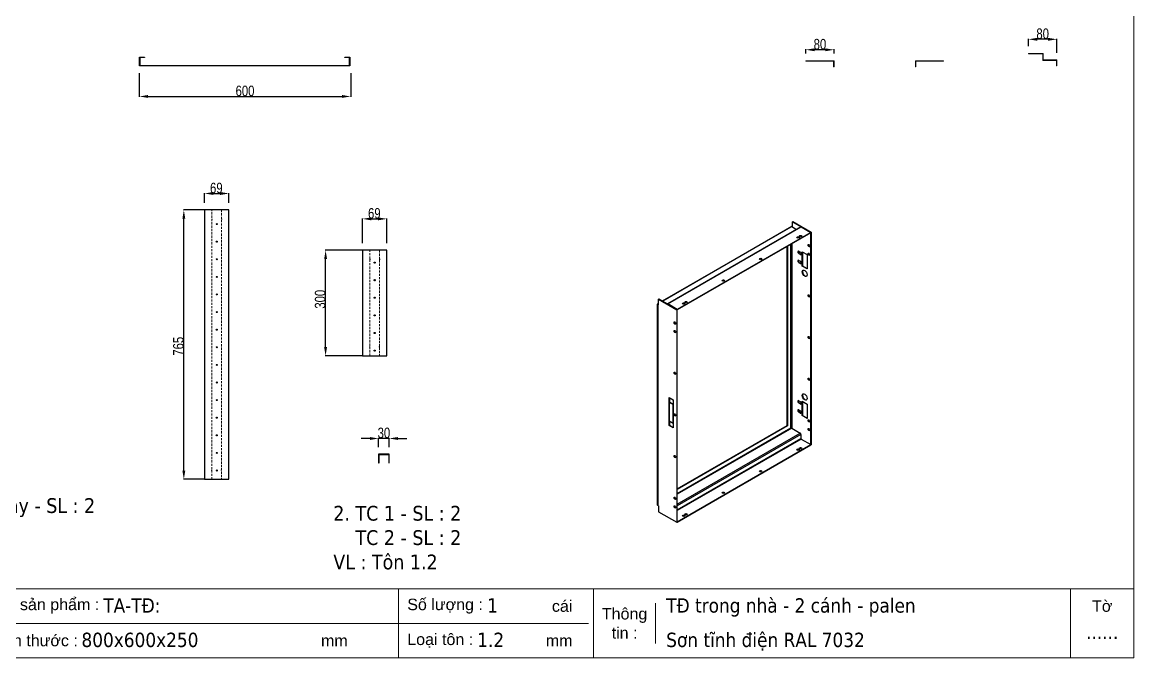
# Model space of a CAD drawing. Header units: inches. Extents: x 21 to 136330, y 8 to 58290.
# Drawn here: x 119829 to 122985, y 22848 to 24653 of the extents above; entities that cross this region are included whole.
import ezdxf
from ezdxf.enums import TextEntityAlignment as Align

# ---------------------------------------------------------------- set-up
doc = ezdxf.new("R2010")
doc.units = ezdxf.units.IN
doc.header["$MEASUREMENT"] = 0
doc.linetypes.add('HIDDEN', pattern=[9.525, 6.35, -3.175])
doc.layers.add('0 TĂNG CỨNG', color=7, linetype='Continuous', lineweight=15)
doc.layers.add('@.0.DM. NÉT ĐỨT', color=8, linetype='HIDDEN', lineweight=9)
for name, color, linetype, transparency in [('@.0.DM. KÍCH THƯỚC', 8, 'Continuous', 0.2), ('@.0.DM. KÍCH THƯỚC @ 1', 8, 'Continuous', 0.2), ('@.DM. KÍCH THƯỚC', 8, 'Continuous', 0.2)]:
    doc.layers.add(name, color=color, linetype=linetype, transparency=transparency)
doc.layers.add('@.0.DM. NÉT CHÍNH', color=7, linetype='Continuous')
doc.layers.add('@.DM. ĐIỂM DẤU', color=1, linetype='Continuous')
doc.layers.add('@.0.DM. NÉT KHUẤT', color=199, linetype='Continuous', lineweight=5, transparency=0.2)
doc.styles.add('ARIAL', font='arial.ttf')
doc.styles.add('Note Text (ISO)', font='tahoma.ttf')
doc.styles.add('roman', font='roman.shx', dxfattribs={"width": 0.8})
doc.styles.add('Tahoma (Input Text)', font='tahoma.ttf')
doc.dimstyles.new('Kích thước Duy Mạnh', dxfattribs={"dimtxt": 30, "dimasz": 25, "dimexe": 1.25, "dimexo": 20, "dimtad": 1, "dimdec": 1, "dimtxsty": 'roman', "dimcen": 2.5, "dimclrd": 8, "dimclre": 8, "dimclrt": 2, "dimadec": 0, "dimazin": 0, "dimtfac": 1, "dimtdec": 1, "dimtix": 1, "dimtmove": 0, "dimatfit": 3, "dimfxl": 1, "dimtfillclr": 1, "dimarcsym": 0})

# ---------------------------------------------------------------- blocks, each defined once
blk = doc.blocks.new('*D1847')
at = {"layer": '@.0.DM. KÍCH THƯỚC', "color": 8, "lineweight": -2, "transparency": 16777216}
for p, q in [((120795.4, 24025.5), (120795.4, 24095.9)), ((120864.8, 24025.5), (120864.8, 24095.9))]:
    blk.add_line(p, q, dxfattribs=at)
at = {"layer": '@.0.DM. KÍCH THƯỚC', "lineweight": -2, "transparency": 16777216}
blk.add_line((120820.4, 24094.6), (120839.8, 24094.6), dxfattribs=at)
at = {"layer": '@.0.DM. KÍCH THƯỚC', "transparency": 16777216}
for points in [[(120820.4, 24098.8), (120820.4, 24090.5), (120795.4, 24094.6)], [(120839.8, 24098.8), (120839.8, 24090.5), (120864.8, 24094.6)]]:
    blk.add_solid(points, dxfattribs=at)
at = {"layer": 'Defpoints', "color": 0, "transparency": 16777216}
for p in [(120864.8, 24094.6), (120795.4, 24005.5), (120864.8, 24005.5)]:
    blk.add_point(p, dxfattribs=at)
at = {"layer": '@.0.DM. KÍCH THƯỚC', "color": 2, "transparency": 16777216, "insert": (120811.2, 24125.3), "char_height": 30, "attachment_point": 1, "style": 'roman'}
blk.add_mtext('69', dxfattribs=at)
blk = doc.blocks.new('*D1848')
at = {"layer": '@.0.DM. KÍCH THƯỚC', "color": 8, "lineweight": -2, "transparency": 16777216}
for p, q in [((120346.9, 24139.9), (120346.9, 24167.9)), ((120416.3, 24139.9), (120416.3, 24167.9))]:
    blk.add_line(p, q, dxfattribs=at)
at = {"layer": '@.0.DM. KÍCH THƯỚC', "lineweight": -2, "transparency": 16777216}
blk.add_line((120371.9, 24166.7), (120391.3, 24166.7), dxfattribs=at)
at = {"layer": '@.0.DM. KÍCH THƯỚC', "transparency": 16777216}
for points in [[(120371.9, 24170.8), (120371.9, 24162.5), (120346.9, 24166.7)], [(120391.3, 24170.8), (120391.3, 24162.5), (120416.3, 24166.7)]]:
    blk.add_solid(points, dxfattribs=at)
at = {"layer": 'Defpoints', "color": 0, "transparency": 16777216}
for p in [(120416.3, 24166.7), (120346.9, 24119.9), (120416.3, 24119.9)]:
    blk.add_point(p, dxfattribs=at)
at = {"layer": '@.0.DM. KÍCH THƯỚC', "color": 2, "transparency": 16777216, "insert": (120362.7, 24197.3), "char_height": 30, "attachment_point": 1, "style": 'roman'}
blk.add_mtext('69', dxfattribs=at)
blk = doc.blocks.new('*D1849')
at = {"layer": '@.0.DM. KÍCH THƯỚC', "color": 8, "lineweight": -2, "transparency": 16777216}
for p, q in [((120347.6, 24119.9), (120287, 24119.9)), ((120347.6, 23354.9), (120287, 23354.9))]:
    blk.add_line(p, q, dxfattribs=at)
at = {"layer": '@.0.DM. KÍCH THƯỚC', "lineweight": -2, "transparency": 16777216}
blk.add_line((120288.3, 23379.9), (120288.3, 24094.9), dxfattribs=at)
at = {"layer": '@.0.DM. KÍCH THƯỚC', "transparency": 16777216}
for points in [[(120284.1, 24094.9), (120292.4, 24094.9), (120288.3, 24119.9)], [(120284.1, 23379.9), (120292.4, 23379.9), (120288.3, 23354.9)]]:
    blk.add_solid(points, dxfattribs=at)
at = {"layer": 'Defpoints', "color": 0, "transparency": 16777216}
for p in [(120288.3, 24119.9), (120367.6, 24119.9), (120367.6, 23354.9)]:
    blk.add_point(p, dxfattribs=at)
at = {"layer": '@.0.DM. KÍCH THƯỚC', "color": 2, "transparency": 16777216, "insert": (120257.6, 23706), "char_height": 30, "attachment_point": 1, "rotation": 90, "style": 'roman'}
blk.add_mtext('765', dxfattribs=at)
blk = doc.blocks.new('*D1850')
at = {"layer": '@.0.DM. KÍCH THƯỚC', "color": 8, "lineweight": -2, "transparency": 16777216}
for p, q in [((120796.1, 24005.5), (120689.5, 24005.5)), ((120796.1, 23705.5), (120689.5, 23705.5))]:
    blk.add_line(p, q, dxfattribs=at)
at = {"layer": '@.0.DM. KÍCH THƯỚC', "lineweight": -2, "transparency": 16777216}
blk.add_line((120690.7, 23730.5), (120690.7, 23980.5), dxfattribs=at)
at = {"layer": '@.0.DM. KÍCH THƯỚC', "transparency": 16777216}
for points in [[(120686.6, 23980.5), (120694.9, 23980.5), (120690.7, 24005.5)], [(120686.6, 23730.5), (120694.9, 23730.5), (120690.7, 23705.5)]]:
    blk.add_solid(points, dxfattribs=at)
at = {"layer": 'Defpoints', "color": 0, "transparency": 16777216}
for p in [(120690.7, 24005.5), (120816.1, 24005.5), (120816.1, 23705.5)]:
    blk.add_point(p, dxfattribs=at)
at = {"layer": '@.0.DM. KÍCH THƯỚC', "color": 2, "transparency": 16777216, "insert": (120660.1, 23839.6), "char_height": 30, "attachment_point": 1, "rotation": 90, "style": 'roman'}
blk.add_mtext('300', dxfattribs=at)
blk = doc.blocks.new('KHUNG KT1')
at = {"color": 7}
for p, q in [((7128, -4752), (0, -4752)), ((4052.8, -4752), (4052.8, -5040)), ((4868.8, -4752), (4868.8, -5040)), ((6864, -4752), (6864, -5040)), ((5128.7, -4812), (5128.7, -4980)), ((4848, -4896), (0, -4896))]:
    blk.add_line(p, q, dxfattribs=at)
blk.add_lwpolyline([(0, 0), (7128, 0), (7128, -5040), (0, -5040)], close=True, dxfattribs=at)
at = {"color": 2, "char_height": 48, "style": 'ARIAL'}
for s, insert, width, attachment_point in [('  Tên sản phẩm :', (2299.1, -4824), 2202.321, 4), ('  Số lượng :', (4052.8, -4824), 2202.321, 4), ('cái', (4695, -4824), 2202.321, 4), ('Thông\\Ptin :', (4998.8, -4896), 259.945, 5), ('Tờ', (6996, -4824), 264, 5), ('  Kích thước :', (2307, -4968), 2202.321, 4), ('mm', (3729.5, -4968), 2202.321, 4), ('  Loại tôn :', (4052.8, -4968), 2202.321, 4), ('mm', (4669.3, -4968), 2202.321, 4)]:
    blk.add_mtext(s, dxfattribs=dict(at, insert=insert, width=width, attachment_point=attachment_point))
at = {"color": 1, "style": 'Tahoma (Input Text)', "flags": 8}
for tag, p in [('#03', (1514.7, -4846.3)), ('#01', (328.9, -4851.1)), ('#05', (2819, -4851.1)), ('#07', (4424, -4851.1)), ('#09', (5172.9, -4851.1)), ('#02', (189.8, -4995.1)), ('#04', (1755.3, -4995.1)), ('#06', (2727.8, -4995.1)), ('#08', (4382.7, -4995.1)), ('#10', (5172.9, -4995.1))]:
    blk.add_attdef(tag, p, '', height=60, dxfattribs=at)
blk.add_attdef('#11', text='', height=60, dxfattribs=at).set_placement((6996, -4961.6), align=Align.CENTER)
at = {"layer": '0 TĂNG CỨNG', "color": 1, "style": 'ARIAL'}
blk.add_attdef('#12', (852.8, -4987.6), '', height=60, dxfattribs=at)
blk = doc.blocks.new('q12')
at = {"layer": '@.0.DM. NÉT CHÍNH'}
for p, q in [((-42842.2, 17200), (-42843.3, 17199.4)), ((-42843.3, 17184.3), (-42843.3, 17199.4)), ((-42843.3, 17199.4), (-42818.2, 17185)), ((-42842.2, 17200), (-42789.9, 17169.8)), ((-43212.6, 16974.6), (-42847.4, 17185.4)), ((-42845.4, 17185.6), (-43211.7, 16974.1)), ((-43198.5, 16966.5), (-42819.7, 17185.1)), ((-42818.2, 17185), (-43197.5, 16966)), ((-42791, 17169.3), (-43170.3, 16950.3)), ((-42791, 17168), (-43170.3, 16949.1)), ((-42845.4, 17185.6), (-42832.2, 17177.9)), ((-42818.2, 17185), (-42791, 17169.3)), ((-42791, 17169.3), (-42790.9, 17169.2)), ((-42791, 17168), (-42791, 17169.3)), ((-42789.9, 17169.8), (-42790.9, 17169.2)), ((-42790.9, 16565.5), (-42790.9, 17169.2)), ((-42789.9, 17169.8), (-42789.9, 16566.2)), ((-42847.5, 16614.5), (-42847.5, 17135.4)), ((-42845.4, 17136.6), (-42845.4, 16613.3)), ((-42858.5, 16620.8), (-42858.5, 17129.1)), ((-42857.4, 17129.7), (-42857.4, 16620.2)), ((-42825.2, 17115.6), (-42821, 17113.1)), ((-42824.2, 17109.7), (-42825.2, 17109.1)), ((-42821, 17106.6), (-42825.2, 17109.1)), ((-42824.2, 17109.7), (-42819.9, 17107.2)), ((-42819.9, 17107.2), (-42821, 17106.6)), ((-42815.7, 17073.5), (-42815.7, 17114.4)), ((-42815.7, 17114.4), (-42801.6, 17106.2)), ((-42814.6, 17113.8), (-42814.6, 17074.2)), ((-42801.6, 17106.2), (-42801.6, 17065.4)), ((-42825.2, 17089.9), (-42821, 17087.4)), ((-42824.2, 17084), (-42825.2, 17083.3)), ((-42821, 17080.9), (-42825.2, 17083.3)), ((-42824.2, 17084), (-42819.9, 17081.5)), ((-42819.9, 17081.5), (-42821, 17080.9)), ((-42814.6, 17074.2), (-42815.7, 17073.5)), ((-42801.6, 17065.4), (-42815.7, 17073.5)), ((-42814.6, 17074.2), (-42801.6, 17066.6)), ((-43223.7, 16979.8), (-43222.6, 16980.4)), ((-43223.7, 16963.5), (-43223.7, 16979.8)), ((-43223.7, 16979.8), (-43171.4, 16949.6)), ((-43222.6, 16980.4), (-43170.3, 16950.2)), ((-43226.7, 16395.5), (-43226.7, 16965.3)), ((-43224.8, 16965.4), (-43225.8, 16966)), ((-43224.8, 16965.3), (-43225.8, 16964.7)), ((-43225.8, 16964.7), (-43223.7, 16963.5)), ((-43225.8, 16964.7), (-43225.8, 16393.7)), ((-43225.7, 16967.1), (-43223.7, 16968.2)), ((-43224.8, 16965.4), (-43224.8, 16965.3)), ((-43224.7, 16965.4), (-43224.8, 16965.4)), ((-43224.8, 16965.3), (-43223.7, 16964.7)), ((-43223.7, 16967.2), (-43224.7, 16966.6)), ((-43223.7, 16966), (-43224.7, 16966.6)), ((-43224.7, 16965.4), (-43224.7, 16966.6)), ((-43224.7, 16965.4), (-43223.7, 16964.8)), ((-43197.5, 16966), (-43197.5, 16965.9)), ((-43170.3, 16950.3), (-43197.5, 16966)), ((-43171.4, 16949.6), (-43170.3, 16950.2)), ((-43171.4, 16949.6), (-43171.4, 16345.9)), ((-43170.3, 16949.1), (-43170.3, 16950.3)), ((-43170.3, 16346.5), (-43170.3, 16950.2)), ((-43170.3, 16949.1), (-43170.3, 16949.1)), ((-43193.3, 16661.2), (-43193.3, 16700)), ((-43193.3, 16700), (-43182, 16693.5)), ((-43192.2, 16699.4), (-43192.2, 16686.7)), ((-43182, 16693.5), (-43182, 16614.3)), ((-43191.9, 16686.9), (-43192.9, 16686.3)), ((-43192.9, 16686.3), (-43192.9, 16661)), ((-43182.3, 16680.2), (-43192.9, 16686.3)), ((-43191.9, 16686.9), (-43182, 16681.2)), ((-43182, 16680.4), (-43182.3, 16680.2)), ((-43182.3, 16627.9), (-43182.3, 16680.2)), ((-42825.2, 16691), (-42821, 16688.6)), ((-42824.2, 16685.1), (-42825.2, 16684.5)), ((-42821, 16682), (-42825.2, 16684.5)), ((-42825.2, 16665.3), (-42821, 16662.9)), ((-42824.2, 16685.1), (-42819.9, 16682.7)), ((-42819.9, 16682.7), (-42821, 16682)), ((-42815.7, 16649), (-42815.7, 16689.8)), ((-42815.7, 16689.8), (-42801.6, 16681.6)), ((-42814.6, 16689.2), (-42814.6, 16649.6)), ((-42801.6, 16681.6), (-42801.6, 16640.8)), ((-43192.9, 16661.4), (-43193.3, 16661.2)), ((-43192.9, 16661), (-43193.3, 16661.2)), ((-43193.3, 16659.6), (-43192.9, 16659.4)), ((-43193.3, 16620.8), (-43193.3, 16659.6)), ((-43192.9, 16659.4), (-43192.9, 16634.1)), ((-43192.9, 16634.1), (-43182.3, 16627.9)), ((-43192.2, 16633.7), (-43192.2, 16621.4)), ((-42824.2, 16659.4), (-42825.2, 16658.8)), ((-42821, 16656.3), (-42825.2, 16658.8)), ((-42824.2, 16659.4), (-42819.9, 16656.9)), ((-42819.9, 16656.9), (-42821, 16656.3)), ((-42814.6, 16649.6), (-42815.7, 16649)), ((-42801.6, 16640.8), (-42815.7, 16649)), ((-42814.6, 16649.6), (-42801.6, 16642)), ((-43192.2, 16621.4), (-43193.3, 16620.8)), ((-43182, 16614.3), (-43193.3, 16620.8)), ((-43192.2, 16621.4), (-43182, 16615.5)), ((-43182, 16628.1), (-43182.3, 16627.9)), ((-43170.3, 16440.8), (-42858.5, 16620.8)), ((-42857.4, 16620.2), (-43170.3, 16439.5)), ((-43170.3, 16428.1), (-42847.5, 16614.5)), ((-42845.4, 16613.2), (-43170.3, 16425.7)), ((-43170.3, 16397.9), (-42821.4, 16599.3)), ((-42858.5, 16620.8), (-42857.4, 16620.2)), ((-42845.4, 16613.3), (-42843.3, 16612.1)), ((-42845.4, 16613.2), (-42821.4, 16599.3)), ((-42843.3, 16612.1), (-42843.3, 16612)), ((-42819.3, 16595.7), (-43170.3, 16393)), ((-43170.3, 16381.6), (-42819.3, 16584.2)), ((-42818.2, 16582.4), (-43170.3, 16379.1)), ((-42819.3, 16595.7), (-42819.3, 16584.2)), ((-42818.2, 16582.4), (-42791, 16566.7)), ((-43170.3, 16347.7), (-42791, 16566.7)), ((-43170.3, 16346.5), (-42791, 16565.5)), ((-42791, 16566.7), (-42791, 16565.5)), ((-42791, 16565.6), (-42790.9, 16565.5)), ((-42789.9, 16566.2), (-42790.9, 16565.5)), ((-43223.7, 16392.4), (-43225.8, 16393.7)), ((-43223.7, 16392.4), (-43223.7, 16376.1)), ((-43174.9, 16390.3), (-43177.3, 16389)), ((-43223.7, 16376.1), (-43171.4, 16345.9)), ((-43171.4, 16345.9), (-43170.3, 16346.5)), ((-43170.3, 16347.7), (-43170.3, 16347.7)), ((-43170.3, 16347.7), (-43170.3, 16346.5)), ((-43170.3, 16346.5), (-43170.3, 16346.5))]:
    blk.add_line(p, q, dxfattribs=at)
for centre, major_axis, start_param, end_param in [((-42818.2, 17182.5), (-1.5, 2.6), 5.497787, 6.283185), ((-42827.2, 17153.7), (3.5, 0), 0.307887, 2.833706), ((-42820.3, 17157.6), (3.5, 0), 0.307887, 2.833706), ((-42825.2, 17112.3), (-2, 3.46), 5.497787, 8.63938), ((-42824.2, 17112.9), (-2, 3.46), 0.268375, 2.356194), ((-42821, 17109.9), (2, -3.46), 5.497787, 8.63938), ((-42819.9, 17110.5), (2, -3.46), 5.497787, 6.01481), ((-42795.5, 17132.3), (-1.75, 3.03), 0.307887, 2.833706), ((-42795.5, 17108), (-1.75, 3.03), 0.307887, 2.833706), ((-42933.3, 17092.4), (3.5, 0), 0.307887, 2.833706), ((-42825.2, 17086.6), (-2, 3.46), 5.497787, 8.63938), ((-42824.2, 17087.2), (-2, 3.46), 0.268375, 2.356194), ((-42821, 17084.2), (2, -3.46), 5.497787, 8.63938), ((-42819.9, 17084.8), (2, -3.46), 5.497787, 6.01481), ((-42807.6, 17053.7), (-5, 8.66), 0.106266, 3.035327), ((-43039.3, 17031.2), (3.5, 0), 0.307887, 2.833706), ((-42795.5, 16989.7), (-1.75, 3.03), 0.307887, 2.833706), ((-43197.5, 16963.6), (-1.5, 2.6), 5.497787, 5.806058), ((-43152.3, 16966), (3.5, 0), 0.307887, 2.833706), ((-43145.4, 16970), (3.5, 0), 0.307887, 2.833706), ((-43176, 16912.6), (-1.75, 3.03), 0.307887, 2.833706), ((-43176, 16888.4), (-1.75, 3.03), 0.307887, 2.833706), ((-42795.5, 16871.3), (-1.75, 3.03), 0.307887, 2.833706), ((-43176, 16770), (-1.75, 3.03), 0.307887, 2.833706), ((-42795.5, 16752.9), (-1.75, 3.03), 0.307887, 2.833706), ((-42807.6, 16702.7), (-5, 8.66), 0.106266, 3.035327), ((-42825.2, 16687.8), (-2, 3.46), 5.497787, 8.63938), ((-42825.2, 16662), (-2, 3.46), 5.497787, 8.63938), ((-42824.2, 16688.4), (-2, 3.46), 0.268375, 2.356194), ((-42824.2, 16662.6), (-2, 3.46), 0.268375, 2.356194), ((-42821, 16685.3), (2, -3.46), 5.497787, 8.63938), ((-42821, 16659.6), (2, -3.46), 5.497787, 8.63938), ((-42819.9, 16685.9), (2, -3.46), 5.497787, 6.01481), ((-43176, 16651.6), (-1.75, 3.03), 0.307887, 2.833706), ((-42819.9, 16660.2), (2, -3.46), 5.497787, 6.01481), ((-42795.5, 16634.5), (-1.75, 3.03), 0.307887, 2.833706), ((-42821.4, 16596.9), (1.5, -2.6), 0.785398, 2.356194), ((-42795.5, 16610.2), (-1.75, 3.03), 0.307887, 2.833706), ((-42818.2, 16583.6), (0.75, -1.3), 3.926991, 5.497787), ((-43176, 16533.2), (-1.75, 3.03), 0.307887, 2.833706), ((-42827.2, 16551.1), (3.5, 0), 0.307887, 2.833706), ((-42820.3, 16555.1), (3.5, 0), 0.307887, 2.833706), ((-42933.3, 16489.9), (3.5, 0), 0.307887, 2.833706), ((-43176, 16414.8), (-1.75, 3.03), 0.307887, 2.833706), ((-43039.3, 16428.6), (3.5, 0), 0.307887, 2.833706), ((-43176, 16390.6), (-1.75, 3.03), 0.307887, 2.833706), ((-43152.3, 16363.4), (3.5, 0), 0.307887, 2.833706), ((-43145.4, 16367.4), (3.5, 0), 0.307887, 2.833706)]:
    blk.add_ellipse(centre, major_axis=major_axis, ratio=0.57735, start_param=start_param, end_param=end_param, dxfattribs=at)
for centre, major_axis in [((-42827.2, 17154.9), (3.5, 0)), ((-42820.3, 17158.9), (3.5, 0)), ((-42796.6, 17131.7), (-1.75, 3.03)), ((-42796.6, 17107.4), (-1.75, 3.03)), ((-42933.3, 17093.7), (3.5, 0)), ((-42808.6, 17053.1), (5, -8.66)), ((-43039.3, 17032.4), (3.5, 0)), ((-42796.6, 16989), (-1.75, 3.03)), ((-43152.3, 16967.2), (3.5, 0)), ((-43145.4, 16971.2), (3.5, 0)), ((-43177, 16912), (-1.75, 3.03)), ((-43177, 16887.8), (-1.75, 3.03)), ((-42796.6, 16870.6), (-1.75, 3.03)), ((-43177, 16769.4), (-1.75, 3.03)), ((-42796.6, 16752.3), (-1.75, 3.03)), ((-42808.6, 16702), (5, -8.66)), ((-43177, 16651), (-1.75, 3.03)), ((-42796.6, 16633.9), (-1.75, 3.03)), ((-42796.6, 16609.6), (-1.75, 3.03)), ((-43177, 16532.6), (-1.75, 3.03)), ((-42827.2, 16552.3), (3.5, 0)), ((-42820.3, 16556.3), (3.5, 0)), ((-42933.3, 16491.1), (3.5, 0)), ((-43177, 16414.2), (-1.75, 3.03)), ((-43039.3, 16429.8), (3.5, 0)), ((-43177, 16390), (-1.75, 3.03)), ((-43152.3, 16364.6), (3.5, 0)), ((-43145.4, 16368.6), (3.5, 0))]:
    blk.add_ellipse(centre, major_axis=major_axis, ratio=0.57735, dxfattribs=at)
for points, knots in [([(-42847.4, 17185.4), (-42847.3, 17185.5), (-42847.1, 17185.6), (-42846.9, 17185.7), (-42846.4, 17185.8), (-42845.9, 17185.7), (-42845.4, 17185.6)], [0.7853982, 0.7853982, 0.7853982, 0.7853982, 1.0263219, 1.0263219, 1.0263219, 1.5707963, 1.5707963, 1.5707963, 1.5707963]), ([(-43225.8, 16966), (-43226.5, 16965.8), (-43226.9, 16965.4), (-43226.6, 16965.1), (-43226.5, 16964.9), (-43226.2, 16964.8), (-43225.8, 16964.7)], [0, 0, 0, 0, 1.026322, 1.026322, 1.026322, 1.570796, 1.570796, 1.570796, 1.570796]), ([(-43224.7, 16966.6), (-43225.2, 16967.2), (-43225.7, 16967.2), (-43225.9, 16966.9), (-43225.9, 16966.7), (-43225.9, 16966.4), (-43225.8, 16966)], [0, 0, 0, 0, 1.026322, 1.026322, 1.026322, 1.570796, 1.570796, 1.570796, 1.570796]), ([(-43224.8, 16965.4), (-43225.2, 16965.4), (-43225.3, 16965.3), (-43225.1, 16965.3), (-43225, 16965.3), (-43224.9, 16965.3), (-43224.8, 16965.3)], [0, 0, 0, 0, 1.220509, 1.220509, 1.220509, 1.570796, 1.570796, 1.570796, 1.570796]), ([(-43224.8, 16965.4), (-43225, 16965.7), (-43225, 16965.9), (-43224.8, 16965.7), (-43224.8, 16965.6), (-43224.8, 16965.5), (-43224.7, 16965.4)], [0, 0, 0, 0, 1.220509, 1.220509, 1.220509, 1.570796, 1.570796, 1.570796, 1.570796]), ([(-42847.5, 16614.5), (-42847.1, 16614.4), (-42846.4, 16614.2), (-42845.8, 16613.7), (-42845.7, 16613.6), (-42845.5, 16613.5), (-42845.4, 16613.3)], [0, 0, 0, 0, 1.220509, 1.220509, 1.220509, 1.570796, 1.570796, 1.570796, 1.570796]), ([(-42847.5, 16614.5), (-42847.3, 16614.1), (-42846.7, 16613.6), (-42846, 16613.4), (-42845.8, 16613.3), (-42845.6, 16613.2), (-42845.4, 16613.2)], [0, 0, 0, 0, 1.220509, 1.220509, 1.220509, 1.570796, 1.570796, 1.570796, 1.570796])]:
    blk.add_open_spline(points, degree=3, knots=knots, dxfattribs=at)
blk.add_open_spline([(-43225.8, 16393.7), (-43226.4, 16394.2), (-43226.7, 16394.8), (-43226.7, 16395.5)], degree=3, dxfattribs=at)
blk = doc.blocks.new('*D1884')
at = {"layer": '@.0.DM. KÍCH THƯỚC', "color": 8, "lineweight": -2, "transparency": 16777216}
for p, q in [((120161.9, 24508.8), (120161.9, 24441)), ((120761.9, 24508.8), (120761.9, 24441))]:
    blk.add_line(p, q, dxfattribs=at)
at = {"layer": '@.0.DM. KÍCH THƯỚC', "lineweight": -2, "transparency": 16777216}
blk.add_line((120186.9, 24442.2), (120736.9, 24442.2), dxfattribs=at)
at = {"layer": '@.0.DM. KÍCH THƯỚC', "transparency": 16777216}
for points in [[(120186.9, 24446.4), (120186.9, 24438.1), (120161.9, 24442.2)], [(120736.9, 24446.4), (120736.9, 24438.1), (120761.9, 24442.2)]]:
    blk.add_solid(points, dxfattribs=at)
at = {"layer": 'Defpoints', "color": 0, "transparency": 16777216}
for p in [(120161.9, 24528.8), (120761.9, 24528.8), (120761.9, 24442.2)]:
    blk.add_point(p, dxfattribs=at)
at = {"layer": '@.0.DM. KÍCH THƯỚC', "color": 2, "transparency": 16777216, "insert": (120461.9, 24457.8), "char_height": 30, "attachment_point": 5, "style": 'roman'}
blk.add_mtext('600', dxfattribs=at)
blk = doc.blocks.new('*D1904')
at = {"layer": '@.0.DM. KÍCH THƯỚC', "lineweight": -2, "transparency": 16777216}
for p, q in [((120816.3, 23470.9), (120791.3, 23470.9)), ((120871.3, 23470.9), (120841.3, 23470.9)), ((120896.3, 23470.9), (120921.3, 23470.9))]:
    blk.add_line(p, q, dxfattribs=at)
at = {"layer": '@.0.DM. KÍCH THƯỚC', "color": 8, "lineweight": -2, "transparency": 16777216}
for p, q in [((120841.3, 23446.5), (120841.3, 23472.1)), ((120871.3, 23446.5), (120871.3, 23472.1))]:
    blk.add_line(p, q, dxfattribs=at)
at = {"layer": '@.0.DM. KÍCH THƯỚC', "transparency": 16777216}
for points in [[(120816.3, 23475), (120816.3, 23466.7), (120841.3, 23470.9)], [(120896.3, 23475), (120896.3, 23466.7), (120871.3, 23470.9)]]:
    blk.add_solid(points, dxfattribs=at)
at = {"layer": 'Defpoints', "color": 0, "transparency": 16777216}
for p in [(120841.3, 23470.9), (120841.3, 23426.5), (120871.3, 23426.5)]:
    blk.add_point(p, dxfattribs=at)
at = {"layer": '@.0.DM. KÍCH THƯỚC', "color": 2, "transparency": 16777216, "insert": (120856.3, 23486.5), "char_height": 30, "attachment_point": 5, "style": 'roman'}
blk.add_mtext('30', dxfattribs=at)
blk = doc.blocks.new('*D1907')
at = {"layer": '@.0.DM. KÍCH THƯỚC', "color": 8, "lineweight": -2, "transparency": 16777216}
for p, q in [((122054.2, 24563.8), (122054.2, 24576.1)), ((122134.2, 24563.8), (122134.2, 24576.1))]:
    blk.add_line(p, q, dxfattribs=at)
at = {"layer": '@.0.DM. KÍCH THƯỚC', "lineweight": -2, "transparency": 16777216}
blk.add_line((122109.2, 24574.9), (122079.2, 24574.9), dxfattribs=at)
at = {"layer": '@.0.DM. KÍCH THƯỚC', "transparency": 16777216}
for points in [[(122079.2, 24579), (122079.2, 24570.7), (122054.2, 24574.9)], [(122109.2, 24579), (122109.2, 24570.7), (122134.2, 24574.9)]]:
    blk.add_solid(points, dxfattribs=at)
at = {"layer": 'Defpoints', "color": 0, "transparency": 16777216}
for p in [(122054.2, 24574.9), (122054.2, 24543.8), (122134.2, 24543.8)]:
    blk.add_point(p, dxfattribs=at)
at = {"layer": '@.0.DM. KÍCH THƯỚC', "color": 2, "transparency": 16777216, "insert": (122094.2, 24590.5), "char_height": 30, "attachment_point": 5, "style": 'roman'}
blk.add_mtext('80', dxfattribs=at)
blk = doc.blocks.new('*D1908')
at = {"layer": '@.0.DM. KÍCH THƯỚC', "color": 8, "lineweight": -2, "transparency": 16777216}
for p, q in [((122686.5, 24584.7), (122686.5, 24605.8)), ((122766.5, 24565.9), (122766.5, 24605.8))]:
    blk.add_line(p, q, dxfattribs=at)
at = {"layer": '@.0.DM. KÍCH THƯỚC', "lineweight": -2, "transparency": 16777216}
blk.add_line((122741.5, 24604.6), (122711.5, 24604.6), dxfattribs=at)
at = {"layer": '@.0.DM. KÍCH THƯỚC', "transparency": 16777216}
for points in [[(122711.5, 24608.7), (122711.5, 24600.4), (122686.5, 24604.6)], [(122741.5, 24608.7), (122741.5, 24600.4), (122766.5, 24604.6)]]:
    blk.add_solid(points, dxfattribs=at)
at = {"layer": 'Defpoints', "color": 0, "transparency": 16777216}
for p in [(122686.5, 24604.6), (122686.5, 24564.7), (122766.5, 24545.9)]:
    blk.add_point(p, dxfattribs=at)
at = {"layer": '@.0.DM. KÍCH THƯỚC', "color": 2, "transparency": 16777216, "insert": (122726.5, 24620.2), "char_height": 30, "attachment_point": 5, "style": 'roman'}
blk.add_mtext('80', dxfattribs=at)
blk = doc.blocks.new('*U1707')
at = {"layer": '@.0.DM. KÍCH THƯỚC'}
blk.add_circle((0, 0), 1.5, dxfattribs=at)
at = {"layer": '@.0.DM. NÉT KHUẤT'}
blk.add_circle((0, 0), 1.5, dxfattribs=at)
blk = doc.blocks.new('*U1708')
at = {"layer": '@.DM. KÍCH THƯỚC', "color": 0, "linetype": 'ByBlock', "lineweight": -2, "transparency": 16777216}
for p in [(0, 700), (0, 650), (0, 600), (0, 550), (0, 500), (0, 450), (0, 400), (0, 350), (0, 300), (0, 250), (0, 200), (0, 150), (0, 100), (0, 50), (0, 0)]:
    blk.add_blockref('*U1707', p, dxfattribs=at)
blk = doc.blocks.new('*U1709')
at = {"layer": '@.0.DM. KÍCH THƯỚC'}
blk.add_circle((0, 0), 1.5, dxfattribs=at)
at = {"layer": '@.0.DM. NÉT KHUẤT'}
blk.add_circle((0, 0), 1.5, dxfattribs=at)
blk = doc.blocks.new('*U1710')
at = {"layer": '@.DM. KÍCH THƯỚC', "color": 0, "linetype": 'ByBlock', "lineweight": -2, "transparency": 16777216}
for p in [(0, 250), (0, 200), (0, 150), (0, 100), (0, 50), (0, 0)]:
    blk.add_blockref('*U1709', p, dxfattribs=at)

msp = doc.modelspace()

# ---------------------------------------------------------------- linework, layer by layer
at = {"layer": '@.0.DM. KÍCH THƯỚC'}
msp.add_circle((120830.0717, 23720.4873), 1.5, dxfattribs=at)
at = {"layer": '@.0.DM. NÉT CHÍNH', "color": 4}
msp.add_lwpolyline([(120744.9355, 24553.7979), (120759.9355, 24553.7979), (120759.9355, 24528.7979), (120161.9355, 24528.7979), (120161.9355, 24553.7979), (120176.9355, 24553.7979), (120176.9355, 24552.5979), (120163.1355, 24552.5979), (120163.1355, 24529.9979), (120758.7355, 24529.9979), (120758.7355, 24552.5979), (120744.9355, 24552.5979)], close=True, dxfattribs=at)
at = {"layer": '@.0.DM. NÉT CHÍNH'}
for points in [[(120346.8918, 23354.8781), (120416.3204, 23354.8781), (120416.3204, 24119.8781), (120346.8918, 24119.8781)], [(120795.3574, 23705.4873), (120864.7861, 23705.4873), (120864.7861, 24005.4873), (120795.3574, 24005.4873)], [(120871.3399, 23426.4501), (120841.3399, 23426.4501), (120841.3399, 23402.1501), (120842.5399, 23402.1501), (120842.5399, 23425.2501), (120870.1399, 23425.2501), (120870.1399, 23402.1501), (120871.3399, 23402.1501)]]:
    msp.add_lwpolyline(points, close=True, dxfattribs=at)
at = {"layer": '@.0.DM. NÉT KHUẤT', "color": 6}
for points in [[(122766.4547, 24528.9235), (122765.2547, 24528.9235), (122765.2547, 24544.7235), (122726.4547, 24544.7235), (122726.4547, 24563.5235), (122686.4547, 24563.5235), (122686.4547, 24564.7235), (122727.6547, 24564.7235), (122727.6547, 24545.9235), (122766.4547, 24545.9235)], [(122134.1615, 24526.8385), (122134.1615, 24543.8385), (122054.1615, 24543.8385), (122054.1615, 24542.6385), (122132.9615, 24542.6385), (122132.9615, 24526.8385)], [(122365.0203, 24526.8385), (122365.0203, 24543.8385), (122445.0203, 24543.8385), (122445.0203, 24542.6385), (122366.2203, 24542.6385), (122366.2203, 24526.8385)]]:
    msp.add_lwpolyline(points, close=True, dxfattribs=at)
at = {"layer": '@.0.DM. NÉT ĐỨT'}
for p, q in [((120367.6489, 23354.8781), (120367.6489, 24119.8781)), ((120395.5633, 24119.8781), (120395.5633, 23354.8781)), ((120816.1146, 23705.4873), (120816.1146, 24005.4873)), ((120844.0289, 24005.4873), (120844.0289, 23705.4873))]:
    msp.add_line(p, q, dxfattribs=at)
at = {"layer": '@.DM. ĐIỂM DẤU'}
for p, q in [((120367.6489, 24095.1125), (120367.6489, 24093.1125)), ((120395.5633, 24095.1125), (120395.5633, 24093.1125)), ((120816.1146, 23980.7217), (120816.1146, 23978.7217)), ((120844.0289, 23980.7217), (120844.0289, 23978.7217)), ((120816.1146, 23730.2529), (120816.1146, 23732.2529)), ((120844.0289, 23730.2529), (120844.0289, 23732.2529)), ((120367.6489, 23379.6437), (120367.6489, 23381.6437)), ((120395.5633, 23379.6437), (120395.5633, 23381.6437))]:
    msp.add_line(p, q, dxfattribs=at)

# ---------------------------------------------------------------- block references
at = {"layer": '0 TĂNG CỨNG', "color": 1}
ref = msp.add_blockref('KHUNG KT1', (118145.6544, 26269.8596), dxfattribs=dict(at, xscale=0.6789308409752146, yscale=0.6789308409752146, zscale=0.6789308409752146))
ref.add_attrib('#05', 'TA-TÐ:', (120059.5666, 22976.325), dxfattribs={"layer": '0', "color": 1, "height": 40.73585, "style": 'Tahoma (Input Text)'})
ref.add_attrib('#06', '800x600x250', (119997.6706, 22878.559), dxfattribs={"layer": '0', "color": 1, "height": 40.73585, "style": 'Tahoma (Input Text)'})
ref.add_attrib('#07', '1', (121149.2545, 22976.325), dxfattribs={"layer": '0', "color": 1, "height": 40.7359, "style": 'Tahoma (Input Text)'})
ref.add_attrib('#08', '1.2', (121121.1732, 22878.559), dxfattribs={"layer": '0', "color": 1, "height": 40.73585, "style": 'Tahoma (Input Text)'})
ref.add_attrib('#10', 'Sơn tĩnh điện RAL 7032', (121657.6957, 22878.559), dxfattribs={"layer": '0', "color": 1, "height": 40.73585, "style": 'Tahoma (Input Text)'})
ref.add_attrib('#09', 'TÐ trong nhà - 2 cánh - palen', (121657.6957, 22976.325), dxfattribs={"layer": '0', "color": 1, "height": 40.73585, "style": 'Tahoma (Input Text)'})
ref.add_attrib('#11', '......', dxfattribs={"layer": '0', "color": 1, "height": 40.73585, "style": 'Tahoma (Input Text)'}).set_placement((122895.4435, 22901.2528), align=Align.CENTER)
at = {"layer": '@.0.DM. NÉT CHÍNH'}
msp.add_blockref('q12', (164859.4192, 6886.8617), dxfattribs=at)
at = {"layer": '@.DM. KÍCH THƯỚC', "color": 0}
for name, p in [('*U1708', (120381.6061, 23379.8781)), ('*U1710', (120830.0717, 23720.4873))]:
    msp.add_blockref(name, p, dxfattribs=at)

# ---------------------------------------------------------------- texts
at = {"layer": '@.0.DM. NÉT CHÍNH', "color": 2, "char_height": 41.999999, "width": 824.011569, "attachment_point": 1, "line_spacing_factor": 0.987884, "style": 'Note Text (ISO)'}
for s, insert in [('\\fTahoma|b0|i0;2. bịt nóc đáy - SL : 2\\P\\fTahoma|b0|i0;VL : Tôn 1.2\\P', (119509.1121, 23301.3938)), ('\\fTahoma|b0|i0;2. TC 1 - SL : 2 \\P\\fTahoma|b0|i0;    TC 2 - SL : 2\\P\\fTahoma|b0|i0;VL : Tôn 1.2\\P', (120712.558, 23279.5805))]:
    msp.add_mtext(s, dxfattribs=dict(at, insert=insert))

# ---------------------------------------------------------------- dimensions: what is measured, and where the dimension line sits
at = {"layer": '@.0.DM. KÍCH THƯỚC @ 1'}
for base, p1, p2, override, picture, middle in [((122686.4547, 24604.5573), (122766.4547, 24545.9235), (122686.4547, 24564.7235), {"dimscale": 1, "dimdec": 0, "dimclrd": 256, "dimtdec": 0, "dimtix": 1, "dimtofl": 0, "dimtmove": 0, "dimatfit": 1}, '*D1908', (122726.4547, 24620.1823)), ((122054.1615, 24574.8744), (122134.1615, 24543.8385), (122054.1615, 24543.8385), {"dimscale": 1, "dimdec": 0, "dimclrd": 256, "dimtdec": 0, "dimtix": 1, "dimtofl": 0, "dimtmove": 0, "dimatfit": 1}, '*D1907', (122094.1615, 24590.4994)), ((120841.3399, 23470.8631), (120871.3399, 23426.4501), (120841.3399, 23426.4501), {"dimscale": 1, "dimdec": 0, "dimclrd": 256, "dimtdec": 0, "dimtix": 1, "dimtofl": 1, "dimtmove": 0, "dimatfit": 3}, '*D1904', (120856.3399, 23486.4881))]:
    dim = msp.add_linear_dim(base=base, p1=p1, p2=p2, dimstyle='Kích thước Duy Mạnh', override=override, dxfattribs=at)
    dim.commit()
    dim.dimension.update_dxf_attribs({"geometry": picture, "text_midpoint": middle})
dim = msp.add_linear_dim(base=(120761.9355, 24442.2206), p1=(120161.9355, 24528.7979), p2=(120761.9355, 24528.7979), dimstyle='Kích thước Duy Mạnh', override={"dimscale": 1, "dimdec": 0, "dimclrd": 256, "dimtdec": 0, "dimtix": 1, "dimtofl": 1, "dimtmove": 0, "dimatfit": 3}, dxfattribs=at)
dim.commit()
dim.dimension.update_dxf_attribs({"geometry": '*D1884', "text_midpoint": (120461.9355, 24442.2206), "dimtype": 128})
for base, p1, p2, angle, override, picture, middle in [((120416.3204, 24166.6519), (120346.8918, 24119.8781), (120416.3204, 24119.8781), 180, {"dimscale": 1, "dimdec": 0, "dimclrd": 256, "dimtdec": 0, "dimtix": 1, "dimtofl": 1, "dimtmove": 0, "dimatfit": 1}, '*D1848', (120381.6061, 24166.6519)), ((120288.2689, 24119.8781), (120367.6489, 23354.8781), (120367.6489, 24119.8781), 90, {"dimscale": 1, "dimdec": 0, "dimclrd": 256, "dimtdec": 0, "dimtix": 1, "dimtofl": 0, "dimtmove": 0, "dimatfit": 1}, '*D1849', (120288.2689, 23736.8781)), ((120864.7861, 24094.6272), (120795.3574, 24005.4873), (120864.7861, 24005.4873), 180, {"dimscale": 1, "dimdec": 0, "dimclrd": 256, "dimtdec": 0, "dimtix": 1, "dimtofl": 1, "dimtmove": 0, "dimatfit": 1}, '*D1847', (120830.0717, 24094.6272)), ((120690.7395, 24005.4873), (120816.1146, 23705.4873), (120816.1146, 24005.4873), 90, {"dimscale": 1, "dimdec": 0, "dimclrd": 256, "dimtdec": 0, "dimtix": 1, "dimtofl": 0, "dimtmove": 0, "dimatfit": 1}, '*D1850', (120690.7395, 23870.4873))]:
    dim = msp.add_linear_dim(base=base, p1=p1, p2=p2, angle=angle, dimstyle='Kích thước Duy Mạnh', override=override, dxfattribs=at)
    dim.commit()
    dim.dimension.update_dxf_attribs({"geometry": picture, "text_midpoint": middle, "dimtype": 128})

doc.saveas('drawing.dxf')
